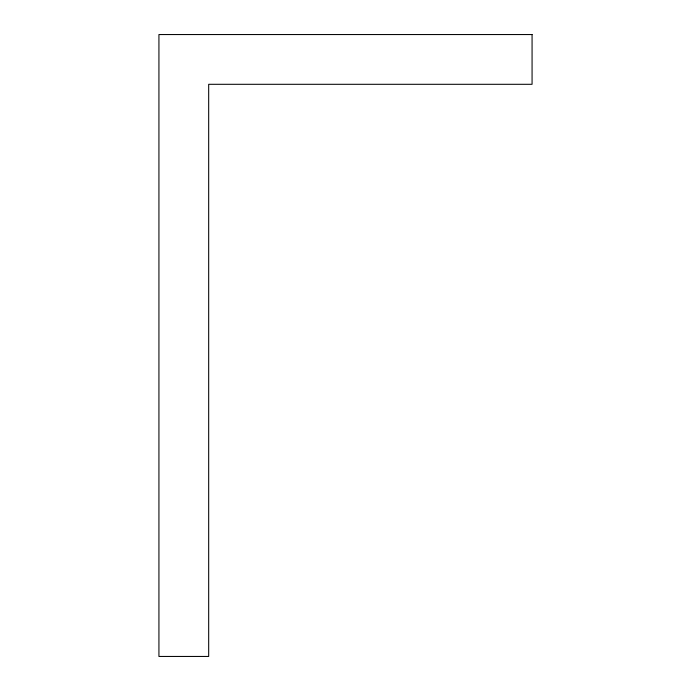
<?xml version="1.0" encoding="UTF-8"?>
<svg xmlns="http://www.w3.org/2000/svg" width="691" height="691" viewBox="0 0 691 691"><rect width="100%" height="100%" fill="white"/><g stroke="black" fill="none" stroke-linecap="round" stroke-linejoin="round"><path stroke-width="1.04" d="M532.07 34.55L158.93 34.55L158.93 656.45L208.682 656.45L208.682 84.302L532.07 84.302L532.07 34.55"/></g></svg>
